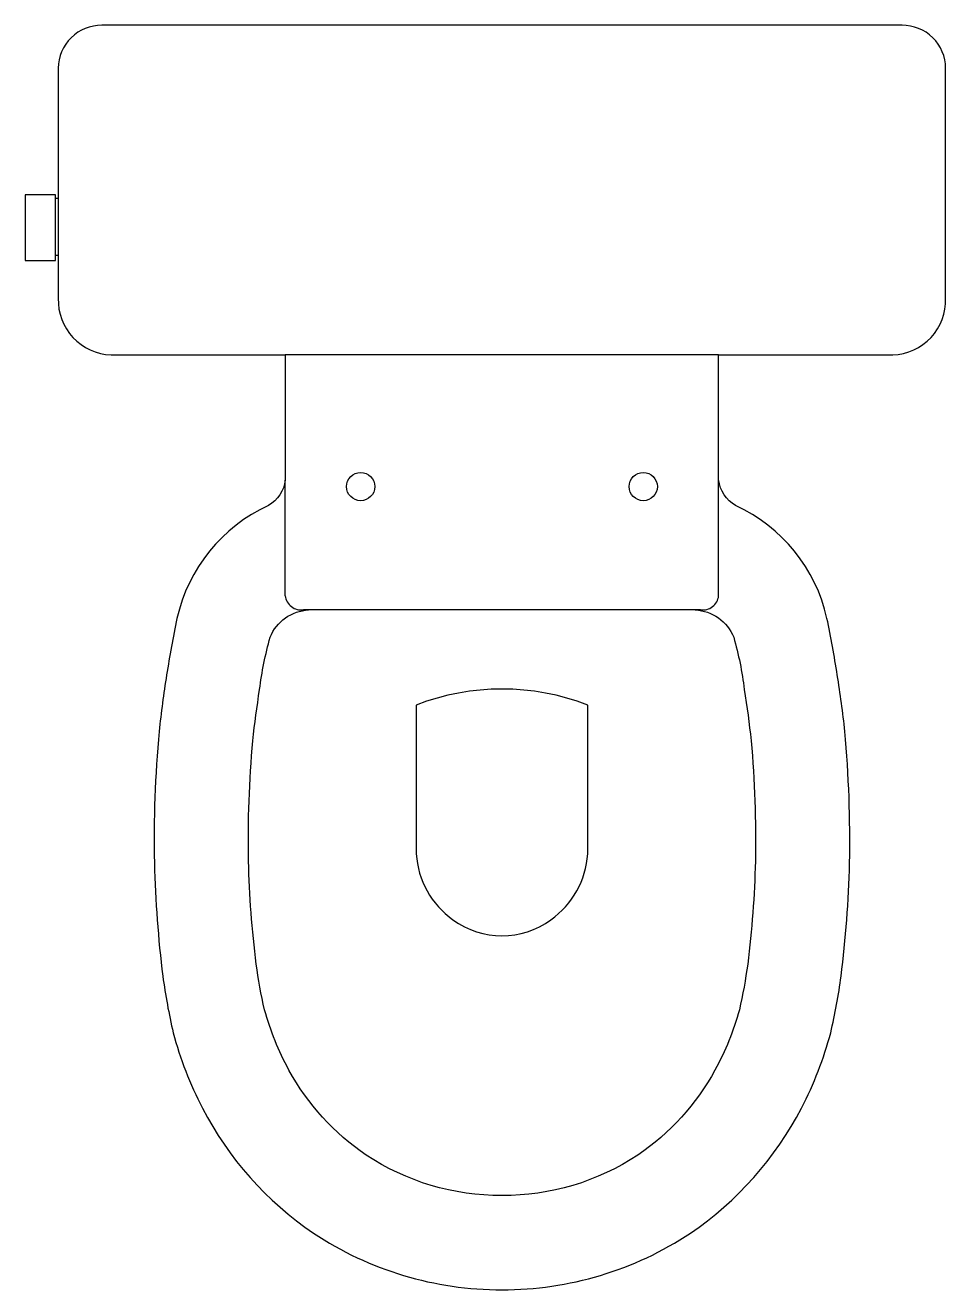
# Model space of a CAD drawing. Extents: x -0.256 to 0.239, y -0.696 to -0.015.
import ezdxf

# ---------------------------------------------------------------- set-up
doc = ezdxf.new("R2010")
doc.units = 0
doc.header["$LTSCALE"] = 0.5
doc.layers.get('0').update_dxf_attribs({"linetype": 'CONTINUOUS'})

msp = doc.modelspace()

# ---------------------------------------------------------------- linework, layer by layer
for points in [[(-0.23873, -0.13888), (-0.23873, -0.16219, 0.415363), (-0.21034, -0.1926), (-0.11658, -0.1926), (-0.11658, -0.26002, -0.230445), (-0.1257, -0.2737, 0.23338), (-0.17486, -0.33452, 0.01224), (-0.18044, -0.36494, 0.012146), (-0.1845, -0.39535, 0.027041), (-0.18703, -0.46631, 0.02486), (-0.18247, -0.52713, 0.024258), (-0.17689, -0.55754, 0.054364), (-0.16118, -0.59809, 0.124881), (-0.10137, -0.6655, 0.148509), (0, -0.69591, 0.148509), (0.10137, -0.6655, 0.124881), (0.16118, -0.59809, 0.054364), (0.17689, -0.55754, 0.024258), (0.18247, -0.52713, 0.02486), (0.18703, -0.46631, 0.027041), (0.1845, -0.39535, 0.012146), (0.18044, -0.36494, 0.01224), (0.17486, -0.33452, 0.23338), (0.1257, -0.2737, -0.230445), (0.11658, -0.26002), (0.11658, -0.1926), (0.21034, -0.1926, 0.415363), (0.23873, -0.16219), (0.23873, -0.03832, 0.416486), (0.21525, -0.01521), (0, -0.01521), (-0.21525, -0.01521, 0.416486), (-0.23873, -0.03832), (-0.23873, -0.10847), (-0.24025, -0.10847), (-0.24025, -0.10644), (-0.25647, -0.10644), (-0.25647, -0.14192), (-0.24025, -0.14192), (-0.24025, -0.13888)], [(0.02636, -0.49672, 0.226513), (0.04612, -0.46124), (0.04612, -0.38115, 0.186813), (-0.04612, -0.38115), (-0.04612, -0.46124, 0.226513), (-0.02636, -0.49672, 0.326923)]]:
    msp.add_lwpolyline(points, format="xyb", close=True)
for points in [[(-0.24025, -0.13888), (-0.24025, -0.10847)], [(0.11658, -0.1926), (-0.11658, -0.1926)], [(-0.11658, -0.32236), (-0.11658, -0.26002)], [(0.11658, -0.32236), (0.11658, -0.26002)], [(0.10687, -0.32989), (0.10493, -0.32996), (0, -0.32996), (-0.10493, -0.32996), (-0.10687, -0.32989)]]:
    msp.add_lwpolyline(points)
for points in [[(-0.23873, -0.10847), (-0.23873, -0.13888, 0.415363)], [(0.10401, -0.32996, -0.294455), (0.12469, -0.34466, -0.039934), (0.13038, -0.37285, -0.011944), (0.13406, -0.40036, -0.026776), (0.13636, -0.4652, -0.024689), (0.1322, -0.52062, -0.023307), (0.12772, -0.5452, -0.058725), (0.1146, -0.57774, -0.118027), (0.07311, -0.62342, -0.148338), (0, -0.64523, -0.148338), (-0.07311, -0.62342, -0.118027), (-0.1146, -0.57774, -0.058725), (-0.12772, -0.5452, -0.023307), (-0.1322, -0.52062, -0.024689), (-0.13636, -0.4652, -0.026776), (-0.13406, -0.40036, -0.011944), (-0.13038, -0.37285, -0.039934), (-0.12469, -0.34466, -0.294455), (-0.10401, -0.32996)]]:
    msp.add_lwpolyline(points, format="xyb")
for centre in [(-0.07603, -0.26356), (0.07603, -0.26356)]:
    msp.add_circle(centre, 0.0076)
for centre, start, end in [((-0.10809, -0.32144), 186.19103, 278.25366), ((0.10809, -0.32144), 261.74634, 353.80897)]:
    msp.add_arc(centre, 0.00853, start, end)

doc.saveas('drawing.dxf')
